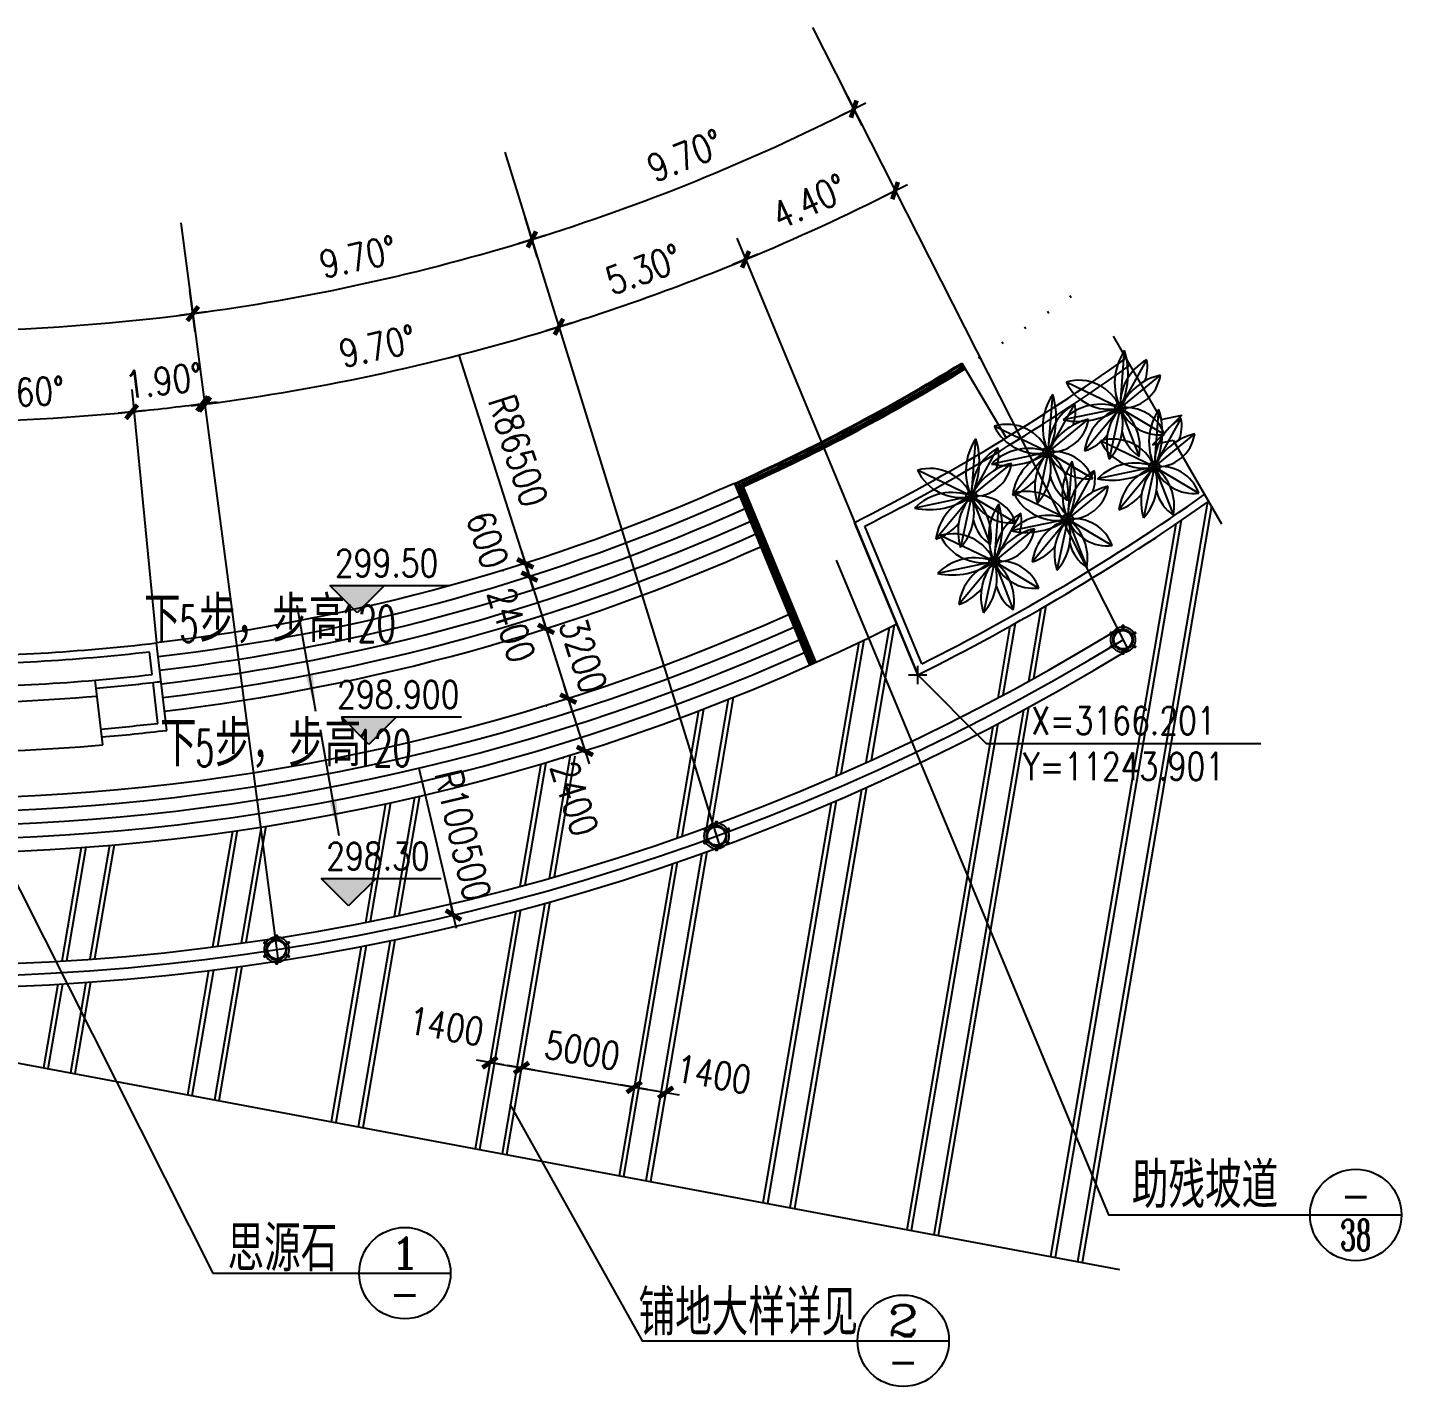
# Model space of a CAD drawing. Extents: x 0 to 11014425, y 0 to 2581013.
# Drawn here: x 10962941 to 10977962, y 2566155 to 2581013 of the extents above; entities that cross this region are included whole.
import ezdxf
from ezdxf.enums import TextEntityAlignment as Align

# ---------------------------------------------------------------- set-up
doc = ezdxf.new("R2010")
doc.units = 0
doc.header["$LTSCALE"] = 4000
doc.header["$MEASUREMENT"] = 0
doc.header["$PDMODE"] = 34
for name, pattern in [('ACAD_ISO04W100', [30.5, 24, -3, 0.5, -3]), ('CONTINOUS', [0]), ('DASH', [0.35, 0.25, -0.1])]:
    doc.linetypes.add(name, pattern=pattern)
doc.layers.get('0').update_dxf_attribs({"color": 253, "linetype": 'DASH'})
doc.layers.get('DEFPOINTS').update_dxf_attribs({"linetype": 'CONTINUOUS'})
for name, color, linetype in [('DOTE', 1, 'CONTINUOUS'), ('OTHER', 7, 'CONTINUOUS'), ('PUB_DIM', 3, 'CONTINUOUS'), ('PUB_TEXT', 7, 'CONTINUOUS'), ('T1', 4, 'CONTINUOUS'), ('T10', 31, 'CONTINUOUS'), ('T14', 222, 'CONTINUOUS'), ('T2', 2, 'CONTINUOUS'), ('T5', 13, 'CONTINUOUS'), ('T7', 202, 'CONTINUOUS'), ('T8', 241, 'CONTINUOUS'), ('TREE1', 62, 'CONTINUOUS')]:
    doc.layers.add(name, color=color, linetype=linetype)
doc.styles.add('_DIMFONT', font='TXT.shx')
doc.styles.add('_HZTXT', font='txt.shx', dxfattribs={"width": 0.8, "bigfont": 'HZTXT.shx'})
doc.styles.add('_ROMANS', font='ROMANS.shx', dxfattribs={"width": 0.6})
doc.styles.add('COMP', font='COMPLEX', dxfattribs={"bigfont": 'hztxt'})
doc.styles.add('DIM_FONT', font='SIMPLEX.shx', dxfattribs={"width": 0.8})
doc.styles.add('FS64F', font='romant.shx', dxfattribs={"width": 0.95, "height": 8, "bigfont": 'hztxt.shx'})
doc.dimstyles.new('DIMN400', dxfattribs={"dimscale": 4, "dimtxt": 300, "dimasz": 1, "dimexe": 250, "dimexo": 300, "dimgap": 150, "dimtad": 1, "dimdec": 0, "dimzin": 0, "dimtxsty": 'DIM_FONT', "dimblk": '_DIMX', "dimcen": 0.09, "dimclrt": 7, "dimazin": 3, "dimtfac": 1, "dimtdec": 0, "dimtix": 1, "dimtmove": 0, "dimatfit": 3, "dimtolj": 1, "dimtzin": 0})
doc.dimstyles.new('NORMAL', dxfattribs={"dimscale": 4, "dimtxt": 300, "dimasz": 1, "dimexe": 250, "dimexo": 300, "dimgap": 150, "dimtad": 1, "dimzin": 0, "dimtxsty": 'DIM_FONT', "dimblk": '_DIMX', "dimcen": 0.09, "dimclrt": 7, "dimazin": 3, "dimtfac": 1, "dimtix": 1, "dimtmove": 0, "dimatfit": 3, "dimtolj": 1, "dimtzin": 0})

# ---------------------------------------------------------------- blocks, each defined once
blk = doc.blocks.new('_INDEX')
blk.add_line((-0.5, 0), (0.5, 0))
blk.add_circle((0, 0), 0.5)
at = {"style": 'COMP'}
for tag, width, p, p2 in [('1', 2.333333, (-0.17, 0.05), (0.17, 0.05)), ('-', 1.166667, (-0.17, -0.39), (0.17, -0.39))]:
    blk.add_attdef(tag, text='', height=0.34, dxfattribs=dict(at, width=width)).set_placement(p, p2, align=Align.FIT)
blk = doc.blocks.new('A$C693C567F')
at = {"layer": 'T14', "linetype": 'CONTINOUS'}
blk.add_arc((8849, 21476), 21625, 245.8458, 263.2722, dxfattribs=at)
blk = doc.blocks.new('A$C57001C30')
at = {"layer": 'PUB_TEXT', "linetype": 'CONTINOUS'}
for s, height, style, width, p in [('步，步高', 500, '_HZTXT', 0.8, (562, 71)), ('下', 500, '_HZTXT', 0.8, (-38, 71)), ('5', 400, '_ROMANS', 0.6, (348, 71)), ('120', 400, '_ROMANS', 0.6, (2094, 71))]:
    blk.add_text(s, height=height, dxfattribs=dict(at, style=style, width=width)).set_placement(p)
blk = doc.blocks.new('_DIMZB1')
blk.add_line((0, 0), (3000, 0))
at = {"style": '_DIMFONT', "width": 0.8}
for tag, p in [('X=', (1500, 250)), ('Y=', (1500, -250))]:
    blk.add_attdef(tag, text='', height=300, dxfattribs=at).set_placement(p, align=Align.MIDDLE)
blk = doc.blocks.new('A$C1D3E6AB5')
at = {"layer": 'TREE1'}
for q in [(2680, 4749), (3647, 4350), (4243, 3672), (123, 3371), (0, 1716), (930, 359), (2010, 0), (3312, 120), (4429, 1078)]:
    blk.add_line((2488, 2233), q, dxfattribs=at)
blk.add_circle((2488, 2233), 229, dxfattribs=at)
for centre, radius, start, end in [((4788, 3323), 2545, 145.9208, 205.35858), ((4785, 2351), 2300, 119.63846, 182.94231), ((-616, 3735), 3449, 334.17798, 17.1014), ((1927, 4023), 1751, 339.69544, 10.75618), ((2580, 3911), 1681, 266.8746, 351.80877), ((4793, 1211), 2521, 102.59739, 156.08597), ((671, 1484), 1965, 22.4095, 106.19974), ((2017, 4282), 2102, 205.66716, 282.94208), ((1633, 101), 2297, 68.15301, 135.32679), ((639, 4884), 3232, 258.59193, 304.88787), ((3196, 61), 2285, 108.04357, 172.49878), ((4179, 703), 2280, 137.86749, 197.96585), ((329, 1528), 2271, 317.73043, 18.10292), ((2754, 472), 1781, 19.88232, 98.58517), ((1220, 521), 2131, 349.14745, 53.47939), ((4217, 2929), 1864, 201.93247, 276.53502), ((244, 2420), 2172, 288.41292, 320.64441), ((4312, 1606), 1791, 193.8105, 236.05788)]:
    blk.add_arc(centre, radius, start, end, dxfattribs=at)
blk = doc.blocks.new('_DIMX')
blk.add_line((-150, 0), (150, 0))
at = {"const_width": 50}
blk.add_lwpolyline([(-70, -70), (70, 70)], dxfattribs=at)
blk = doc.blocks.new('*D392')
at = {"color": 0, "linetype": 'BYBLOCK'}
blk.add_arc((10828877, 2689707), 93771, 292.50244, 296.89756, dxfattribs=at)
at = {"layer": 'DEFPOINTS', "color": 0, "linetype": 'BYBLOCK'}
for p in [(10870397, 2607865), (10863996, 2604921), (10866967, 2604020), (10881493, 2585994), (10872288, 2584904)]:
    blk.add_point(p, dxfattribs=at)
at = {"color": 0, "linetype": 'BYBLOCK', "xscale": 4, "yscale": 4, "zscale": 4}
for p, rotation in [((10871302, 2606081), 26.89877796920869), ((10864762, 2603073), 202.5012220308257)]:
    blk.add_blockref('_DIMX', p, dxfattribs=dict(at, rotation=rotation))
at = {"color": 7, "linetype": 'BYBLOCK', "insert": (10867559, 2605605), "char_height": 1200, "attachment_point": 5, "rotation": 24.7, "style": 'DIM_FONT'}
blk.add_mtext('\\A1;4.40°', dxfattribs=at)
blk = doc.blocks.new('*D398')
at = {"color": 0, "linetype": 'BYBLOCK'}
for p, q in [((10817055, 2599910), (10817290, 2601695)), ((10840699, 2599910), (10840464, 2601695))]:
    blk.add_line(p, q, dxfattribs=at)
blk.add_arc((10828877, 2689707), 89771, 262.50255, 277.49745, dxfattribs=at)
at = {"layer": 'DEFPOINTS', "color": 0, "linetype": 'BYBLOCK'}
for p in [(10824961, 2600021), (10816898, 2598720), (10840855, 2598720), (10813432, 2572394), (10844321, 2572394)]:
    blk.add_point(p, dxfattribs=at)
at = {"color": 0, "linetype": 'BYBLOCK', "xscale": 4, "yscale": 4, "zscale": 4}
for p, rotation in [((10817159, 2600703), 172.5012764815708), ((10840594, 2600703), 7.498723518420577)]:
    blk.add_blockref('_DIMX', p, dxfattribs=dict(at, rotation=rotation))
at = {"color": 7, "linetype": 'BYBLOCK', "insert": (10828877, 2601135), "char_height": 1200, "attachment_point": 5, "style": 'DIM_FONT'}
blk.add_mtext('\\A1;15.00°', dxfattribs=at)
blk = doc.blocks.new('*D400')
at = {"color": 0, "linetype": 'BYBLOCK'}
for p, q in [((10850471, 2580823), (10851989, 2574400)), ((10851990, 2574396), (10851991, 2574392))]:
    blk.add_line(p, q, dxfattribs=at)
at = {"layer": 'DEFPOINTS', "color": 0, "linetype": 'BYBLOCK'}
for p in [(10850471, 2580823), (10851989, 2574400)]:
    blk.add_point(p, dxfattribs=at)
at = {"color": 0, "linetype": 'BYBLOCK', "xscale": 4, "yscale": 4, "zscale": 4, "rotation": 103.2955600996296}
blk.add_blockref('_DIMX', (10851989, 2574400), dxfattribs=at)
at = {"color": 7, "linetype": 'BYBLOCK', "insert": (10852398, 2577888), "char_height": 1200, "attachment_point": 5, "rotation": 283.29556, "style": 'DIM_FONT'}
blk.add_mtext('\\A1;R100500', dxfattribs=at)
blk = doc.blocks.new('*D402')
at = {"color": 0, "linetype": 'BYBLOCK'}
blk.add_line((10852227, 2598889), (10855125, 2589789), dxfattribs=at)
at = {"layer": 'DEFPOINTS', "color": 0, "linetype": 'BYBLOCK'}
for p in [(10852227, 2598889), (10855126, 2589786)]:
    blk.add_point(p, dxfattribs=at)
at = {"color": 0, "linetype": 'BYBLOCK', "xscale": 4, "yscale": 4, "zscale": 4, "rotation": 287.6655654578676}
blk.add_blockref('_DIMX', (10855126, 2589786), dxfattribs=at)
at = {"color": 7, "linetype": 'BYBLOCK', "insert": (10854819, 2594703), "char_height": 1200, "attachment_point": 5, "rotation": 287.66557, "style": 'DIM_FONT'}
blk.add_mtext('\\A1;R86500', dxfattribs=at)
blk = doc.blocks.new('*D407')
at = {"color": 0, "linetype": 'BYBLOCK'}
blk.add_line((10852227, 2598889), (10855125, 2589789), dxfattribs=at)
at = {"layer": 'DEFPOINTS', "color": 0, "linetype": 'BYBLOCK'}
for p in [(10852227, 2598889), (10855126, 2589786)]:
    blk.add_point(p, dxfattribs=at)
at = {"color": 0, "linetype": 'BYBLOCK', "xscale": 4, "yscale": 4, "zscale": 4, "rotation": 287.6655654578676}
blk.add_blockref('_DIMX', (10855126, 2589786), dxfattribs=at)
at = {"color": 7, "linetype": 'BYBLOCK', "insert": (10854819, 2594703), "char_height": 1200, "attachment_point": 5, "rotation": 287.66557, "style": 'DIM_FONT'}
blk.add_mtext('\\A1;R86500', dxfattribs=at)
blk = doc.blocks.new('*D408')
at = {"color": 0, "linetype": 'BYBLOCK'}
for p, q in [((10855129, 2589778), (10855127, 2589782)), ((10855130, 2589774), (10855312, 2589202)), ((10855130, 2589774), (10855312, 2589202)), ((10854153, 2589464), (10854177, 2589471)), ((10854335, 2588892), (10854359, 2588899)), ((10855313, 2589199), (10855314, 2589195))]:
    blk.add_line(p, q, dxfattribs=at)
at = {"layer": 'DEFPOINTS', "color": 0, "linetype": 'BYBLOCK'}
for p in [(10855297, 2589827), (10855312, 2589202), (10855479, 2589255)]:
    blk.add_point(p, dxfattribs=at)
at = {"color": 0, "linetype": 'BYBLOCK', "xscale": 4, "yscale": 4, "zscale": 4}
for p, rotation in [((10855130, 2589774), 287.6377909272952), ((10855312, 2589202), 107.6377909272951)]:
    blk.add_blockref('_DIMX', p, dxfattribs=dict(at, rotation=rotation))
at = {"color": 7, "linetype": 'BYBLOCK', "insert": (10853482, 2590807), "char_height": 1200, "attachment_point": 5, "rotation": 287.63779, "style": 'DIM_FONT'}
blk.add_mtext('\\A1;600', dxfattribs=at)
blk = doc.blocks.new('*D409')
at = {"color": 0, "linetype": 'BYBLOCK'}
for p, q in [((10854335, 2588892), (10854359, 2588899)), ((10855313, 2589198), (10856038, 2586919)), ((10855062, 2586605), (10855086, 2586612))]:
    blk.add_line(p, q, dxfattribs=at)
at = {"layer": 'DEFPOINTS', "color": 0, "linetype": 'BYBLOCK'}
for p in [(10855479, 2589255), (10856039, 2586915), (10856206, 2586968)]:
    blk.add_point(p, dxfattribs=at)
at = {"color": 0, "linetype": 'BYBLOCK', "xscale": 4, "yscale": 4, "zscale": 4}
for p, rotation in [((10855312, 2589202), 107.6422809375094), ((10856039, 2586915), 287.6422809375094)]:
    blk.add_blockref('_DIMX', p, dxfattribs=dict(at, rotation=rotation))
at = {"color": 7, "linetype": 'BYBLOCK', "insert": (10854530, 2587088), "char_height": 1200, "attachment_point": 5, "rotation": 287.64228, "style": 'DIM_FONT'}
blk.add_mtext('\\A1;2400', dxfattribs=at)
blk = doc.blocks.new('*D410')
at = {"color": 0, "linetype": 'BYBLOCK'}
for p, q in [((10855062, 2586605), (10855086, 2586612)), ((10856038, 2586919), (10856037, 2586923)), ((10856039, 2586915), (10857009, 2583866)), ((10856032, 2583555), (10856056, 2583563)), ((10857010, 2583862), (10857011, 2583858))]:
    blk.add_line(p, q, dxfattribs=at)
at = {"layer": 'DEFPOINTS', "color": 0, "linetype": 'BYBLOCK'}
for p in [(10856206, 2586968), (10857009, 2583866), (10857176, 2583919)]:
    blk.add_point(p, dxfattribs=at)
at = {"color": 0, "linetype": 'BYBLOCK', "xscale": 4, "yscale": 4, "zscale": 4}
for p, rotation in [((10856039, 2586915), 287.642280937426), ((10857009, 2583866), 107.642280937426)]:
    blk.add_blockref('_DIMX', p, dxfattribs=dict(at, rotation=rotation))
at = {"color": 7, "linetype": 'BYBLOCK', "insert": (10857668, 2585754), "char_height": 1200, "attachment_point": 5, "rotation": 287.64228, "style": 'DIM_FONT'}
blk.add_mtext('\\A1;3200', dxfattribs=at)
blk = doc.blocks.new('*D411')
at = {"color": 0, "linetype": 'BYBLOCK'}
for p, q in [((10856032, 2583555), (10856056, 2583563)), ((10857010, 2583862), (10857735, 2581582)), ((10856760, 2581268), (10856783, 2581275))]:
    blk.add_line(p, q, dxfattribs=at)
at = {"layer": 'DEFPOINTS', "color": 0, "linetype": 'BYBLOCK'}
for p in [(10857176, 2583919), (10857736, 2581579), (10857903, 2581632)]:
    blk.add_point(p, dxfattribs=at)
at = {"color": 0, "linetype": 'BYBLOCK', "xscale": 4, "yscale": 4, "zscale": 4}
for p, rotation in [((10857009, 2583866), 107.6422809374179), ((10857736, 2581579), 287.6422809374179)]:
    blk.add_blockref('_DIMX', p, dxfattribs=dict(at, rotation=rotation))
at = {"color": 7, "linetype": 'BYBLOCK', "insert": (10857286, 2579498), "char_height": 1200, "attachment_point": 5, "rotation": 287.64228, "style": 'DIM_FONT'}
blk.add_mtext('\\A1;2400', dxfattribs=at)
blk = doc.blocks.new('_ARROW')
blk.add_solid([(0, 0), (-1, 0.1), (-1, -0.1)])
blk = doc.blocks.new('A$C5CFA0EF0')
at = {"color": 3}
for p, q in [((189, 831), (207, 821)), ((199, 849), (217, 839)), ((548, 1050), (548, 1030)), ((568, 1050), (568, 1030)), ((917, 849), (899, 839)), ((927, 831), (909, 821)), ((189, 429), (207, 439)), ((199, 411), (217, 421)), ((548, 210), (548, 230)), ((568, 210), (568, 230)), ((917, 411), (899, 421)), ((927, 429), (909, 439))]:
    blk.add_line(p, q, dxfattribs=at)
at = {"color": 4}
for points in [[(583, 1050), (533, 1050), (533, 1260), (583, 1260)], [(207, 862), (182, 818), (0, 923), (25, 967)], [(934, 818), (909, 862), (1091, 967), (1116, 923)], [(182, 442), (207, 398), (25, 293), (0, 337)], [(533, 210), (583, 210), (583, 0), (533, 0)], [(909, 398), (934, 442), (1116, 337), (1091, 293)]]:
    blk.add_lwpolyline(points, close=True, dxfattribs=at)
for start, end in [(152.60525, 207.39475), (92.60525, 147.39475), (32.60525, 87.39475), (332.60525, 27.39475), (212.60525, 267.39475), (272.60525, 327.39475)]:
    blk.add_arc((558, 630), 550, start, end, dxfattribs=at)
at = {"color": 3}
for radius, start, end in [(450, 153.18474, 206.81526), (430, 153.33303, 206.66697), (450, 93.18474, 146.81526), (430, 93.33303, 146.66697), (450, 33.18474, 86.81526), (430, 33.33303, 86.66697), (430, 333.33303, 26.66697), (450, 333.18474, 26.81526), (450, 213.18474, 266.81526), (430, 213.33303, 266.66697), (430, 273.33303, 326.66697), (450, 273.18474, 326.81526)]:
    blk.add_arc((558, 630), radius, start, end, dxfattribs=at)
at = {"layer": 'PUB_DIM', "color": 255}
blk.add_circle((558, 630), 400, dxfattribs=at)
blk = doc.blocks.new('*D415')
at = {"color": 0, "linetype": 'BYBLOCK'}
blk.add_arc((10828877, 2689707), 93771, 277.50244, 287.19457, dxfattribs=at)
at = {"layer": 'DEFPOINTS', "color": 0, "linetype": 'BYBLOCK'}
for p in [(10856010, 2602038), (10840855, 2598720), (10846339, 2597575), (10863642, 2577378), (10844321, 2572394)]:
    blk.add_point(p, dxfattribs=at)
at = {"color": 0, "linetype": 'BYBLOCK', "xscale": 4, "yscale": 4, "zscale": 4}
for p, rotation in [((10856601, 2600127), 17.19579324674047), ((10841117, 2596737), 187.5012220308014)]:
    blk.add_blockref('_DIMX', p, dxfattribs=dict(at, rotation=rotation))
at = {"color": 7, "linetype": 'BYBLOCK', "insert": (10848674, 2599277), "char_height": 1200, "attachment_point": 5, "rotation": 12.34851, "style": 'DIM_FONT'}
blk.add_mtext('\\A1;9.70°', dxfattribs=at)
blk = doc.blocks.new('*D416')
at = {"color": 0, "linetype": 'BYBLOCK'}
blk.add_arc((10828877, 2689707), 93771, 287.19946, 292.49756, dxfattribs=at)
at = {"layer": 'DEFPOINTS', "color": 0, "linetype": 'BYBLOCK'}
for p in [(10863996, 2604921), (10856010, 2602038), (10859351, 2601025), (10872288, 2584904), (10863642, 2577378)]:
    blk.add_point(p, dxfattribs=at)
at = {"color": 0, "linetype": 'BYBLOCK', "xscale": 4, "yscale": 4, "zscale": 4}
for p, rotation in [((10864762, 2603073), 22.49877796920624), ((10856601, 2600127), 197.1982373083438)]:
    blk.add_blockref('_DIMX', p, dxfattribs=dict(at, rotation=rotation))
at = {"color": 7, "linetype": 'BYBLOCK', "insert": (10860308, 2602634), "char_height": 1200, "attachment_point": 5, "rotation": 19.84851, "style": 'DIM_FONT'}
blk.add_mtext('\\A1;5.30°', dxfattribs=at)
blk = doc.blocks.new('*D417')
at = {"color": 0, "linetype": 'BYBLOCK'}
blk.add_arc((10828877, 2689707), 93771, 292.50244, 296.89756, dxfattribs=at)
at = {"layer": 'DEFPOINTS', "color": 0, "linetype": 'BYBLOCK'}
for p in [(10870397, 2607865), (10863996, 2604921), (10866967, 2604020), (10881493, 2585994), (10872288, 2584904)]:
    blk.add_point(p, dxfattribs=at)
at = {"color": 0, "linetype": 'BYBLOCK', "xscale": 4, "yscale": 4, "zscale": 4}
for p, rotation in [((10871302, 2606081), 26.8987779691915), ((10864762, 2603073), 202.5012220308023)]:
    blk.add_blockref('_DIMX', p, dxfattribs=dict(at, rotation=rotation))
at = {"color": 7, "linetype": 'BYBLOCK', "insert": (10867559, 2605605), "char_height": 1200, "attachment_point": 5, "rotation": 24.7, "style": 'DIM_FONT'}
blk.add_mtext('\\A1;4.40°', dxfattribs=at)
blk = doc.blocks.new('*D418')
at = {"color": 0, "linetype": 'BYBLOCK'}
blk.add_arc((10828773, 2689735), 93773, 275.59957, 277.49756, dxfattribs=at)
at = {"layer": 'DEFPOINTS', "color": 0, "linetype": 'BYBLOCK'}
for p in [(10839968, 2604698), (10837821, 2597406), (10838951, 2596516), (10839004, 2585336), (10844217, 2572423)]:
    blk.add_point(p, dxfattribs=at)
at = {"color": 0, "linetype": 'BYBLOCK', "xscale": 4, "yscale": 4, "zscale": 4}
for p, rotation in [((10837919, 2596409), 185.5983450965965), ((10841013, 2596764), 7.498777994377921)]:
    blk.add_blockref('_DIMX', p, dxfattribs=dict(at, rotation=rotation))
at = {"color": 7, "linetype": 'BYBLOCK', "insert": (10839330, 2597766), "char_height": 1200, "attachment_point": 5, "rotation": 6.54856, "style": 'DIM_FONT'}
blk.add_mtext('\\A1;1.90°', dxfattribs=at)
blk = doc.blocks.new('*D419')
at = {"color": 0, "linetype": 'BYBLOCK'}
blk.add_arc((10828773, 2689735), 93775, 270.00244, 275.59468, dxfattribs=at)
at = {"layer": 'DEFPOINTS', "color": 0, "linetype": 'BYBLOCK'}
for p in [(10828773, 2606197), (10837821, 2597406), (10831826, 2596010), (10839004, 2585336), (10828773, 2579535)]:
    blk.add_point(p, dxfattribs=at)
at = {"color": 0, "linetype": 'BYBLOCK', "xscale": 4, "yscale": 4, "zscale": 4}
for p, rotation in [((10837919, 2596407), 5.595901110543346), ((10828773, 2595960), 180.0012219804437)]:
    blk.add_blockref('_DIMX', p, dxfattribs=dict(at, rotation=rotation))
at = {"color": 7, "linetype": 'BYBLOCK', "insert": (10833293, 2597271), "char_height": 1200, "attachment_point": 5, "rotation": 2.79856, "style": 'DIM_FONT'}
blk.add_mtext('\\A1;5.60°', dxfattribs=at)
blk = doc.blocks.new('*D420')
at = {"color": 0, "linetype": 'BYBLOCK'}
for p, q in [((10869855, 2608935), (10869040, 2610540)), ((10855655, 2603184), (10855123, 2604904))]:
    blk.add_line(p, q, dxfattribs=at)
blk.add_arc((10828877, 2689707), 89771, 287.19957, 296.89745, dxfattribs=at)
at = {"layer": 'DEFPOINTS', "color": 0, "linetype": 'BYBLOCK'}
for p in [(10870397, 2607865), (10860215, 2605583), (10856010, 2602038), (10881493, 2585994), (10863642, 2577378)]:
    blk.add_point(p, dxfattribs=at)
at = {"color": 0, "linetype": 'BYBLOCK', "xscale": 4, "yscale": 4, "zscale": 4}
for p, rotation in [((10869493, 2609649), 26.89872351840858), ((10855419, 2603948), 197.1982917591209)]:
    blk.add_blockref('_DIMX', p, dxfattribs=dict(at, rotation=rotation))
at = {"color": 7, "linetype": 'BYBLOCK', "insert": (10862126, 2607613), "char_height": 1200, "attachment_point": 5, "rotation": 22.04851, "style": 'DIM_FONT'}
blk.add_mtext('\\A1;9.70°', dxfattribs=at)
blk = doc.blocks.new('*D421')
at = {"color": 0, "linetype": 'BYBLOCK'}
for p, q in [((10855655, 2603184), (10855123, 2604904)), ((10840699, 2599910), (10840464, 2601695))]:
    blk.add_line(p, q, dxfattribs=at)
blk.add_arc((10828877, 2689707), 89771, 277.50255, 287.19446, dxfattribs=at)
at = {"layer": 'DEFPOINTS', "color": 0, "linetype": 'BYBLOCK'}
for p in [(10845594, 2601505), (10856010, 2602038), (10840855, 2598720), (10863642, 2577378), (10844321, 2572394)]:
    blk.add_point(p, dxfattribs=at)
at = {"color": 0, "linetype": 'BYBLOCK', "xscale": 4, "yscale": 4, "zscale": 4}
for p, rotation in [((10855419, 2603948), 17.19573879596035), ((10840594, 2600703), 187.501276481583)]:
    blk.add_blockref('_DIMX', p, dxfattribs=dict(at, rotation=rotation))
at = {"color": 7, "linetype": 'BYBLOCK', "insert": (10847819, 2603184), "char_height": 1200, "attachment_point": 5, "rotation": 12.34851, "style": 'DIM_FONT'}
blk.add_mtext('\\A1;9.70°', dxfattribs=at)
blk = doc.blocks.new('*D422')
at = {"color": 0, "linetype": 'BYBLOCK'}
for p, q in [((10853591, 2568004), (10853413, 2566968)), ((10853586, 2567953), (10854958, 2567718)), ((10854971, 2567768), (10854793, 2566732))]:
    blk.add_line(p, q, dxfattribs=at)
at = {"layer": 'DEFPOINTS', "color": 0, "linetype": 'BYBLOCK'}
for p in [(10853793, 2569187), (10855173, 2568951), (10854962, 2567717)]:
    blk.add_point(p, dxfattribs=at)
at = {"color": 0, "linetype": 'BYBLOCK', "xscale": 4, "yscale": 4, "zscale": 4}
for p, rotation in [((10853582, 2567953), 170.2956736715373), ((10854962, 2567717), 350.2956736715373)]:
    blk.add_blockref('_DIMX', p, dxfattribs=dict(at, rotation=rotation))
at = {"color": 7, "linetype": 'BYBLOCK', "insert": (10851675, 2569542), "char_height": 1200, "attachment_point": 5, "rotation": 350.29567, "style": 'DIM_FONT'}
blk.add_mtext('\\A1;1400', dxfattribs=at)
blk = doc.blocks.new('*D423')
at = {"color": 0, "linetype": 'BYBLOCK'}
for p, q in [((10854971, 2567768), (10854793, 2566732)), ((10854966, 2567717), (10859887, 2566875)), ((10859899, 2566925), (10859722, 2565889))]:
    blk.add_line(p, q, dxfattribs=at)
at = {"layer": 'DEFPOINTS', "color": 0, "linetype": 'BYBLOCK'}
for p in [(10855173, 2568951), (10860101, 2568108), (10859890, 2566875)]:
    blk.add_point(p, dxfattribs=at)
at = {"color": 0, "linetype": 'BYBLOCK', "xscale": 4, "yscale": 4, "zscale": 4}
for p, rotation in [((10854962, 2567717), 170.2956736715118), ((10859890, 2566875), 350.2956736715118)]:
    blk.add_blockref('_DIMX', p, dxfattribs=dict(at, rotation=rotation))
at = {"color": 7, "linetype": 'BYBLOCK', "insert": (10857628, 2568479), "char_height": 1200, "attachment_point": 5, "rotation": 350.29567, "style": 'DIM_FONT'}
blk.add_mtext('\\A1;5000', dxfattribs=at)
blk = doc.blocks.new('*D424')
at = {"color": 0, "linetype": 'BYBLOCK'}
for p, q in [((10859899, 2566925), (10859722, 2565889)), ((10859894, 2566874), (10861266, 2566639)), ((10861279, 2566689), (10861102, 2565653))]:
    blk.add_line(p, q, dxfattribs=at)
at = {"layer": 'DEFPOINTS', "color": 0, "linetype": 'BYBLOCK'}
for p in [(10860101, 2568108), (10861481, 2567872), (10861270, 2566639)]:
    blk.add_point(p, dxfattribs=at)
at = {"color": 0, "linetype": 'BYBLOCK', "xscale": 4, "yscale": 4, "zscale": 4}
for p, rotation in [((10859890, 2566875), 170.2956736715186), ((10861270, 2566639), 350.2956736715186)]:
    blk.add_blockref('_DIMX', p, dxfattribs=dict(at, rotation=rotation))
at = {"color": 7, "linetype": 'BYBLOCK', "insert": (10863366, 2567441), "char_height": 1200, "attachment_point": 5, "rotation": 350.29567, "style": 'DIM_FONT'}
blk.add_mtext('\\A1;1400', dxfattribs=at)
blk = doc.blocks.new('A$C095567FA')
at = {"layer": 'PUB_DIM', "linetype": 'CONTINOUS'}
for points in [[(77732.09, 33831.964), (78932.09, 35031.964), (77732.09, 35031.964), (76532.09, 35031.964)], [(78243.496, 29282.98), (77043.496, 29282.98), (78243.496, 28082.98), (79443.496, 29282.98)], [(77353.784, 22216.376), (76153.784, 22216.376), (77353.784, 21016.376), (78553.784, 22216.376)]]:
    blk.add_hatch(color=256, dxfattribs=at).paths.add_polyline_path(points)
at = {"layer": 'DOTE', "color": 1, "linetype": 'ACAD_ISO04W100', "ltscale": 3}
for p, q in [((97633.427, 59432.55), (111443.645, 32211.123)), ((84186.491, 53986.388), (93592.449, 23595.044)), ((70022.877, 50885.657), (74271.901, 18611.117)), ((94329.545, 50213.675), (102238.16, 31120.589)), ((67875.729, 43594.178), (68961.106, 32518.925))]:
    blk.add_line(p, q, dxfattribs=at)
at = {"layer": 'OTHER', "linetype": 'CONTINOUS'}
for p, q in [((110782.716, 45934.145), (112890.594, 42283.194)), ((113792.697, 42480.707), (112508.492, 41185.014)), ((112890.594, 42283.194), (113792.697, 42480.707)), ((112508.492, 41185.014), (113410.594, 41382.527)), ((113410.594, 41382.527), (115518.472, 37731.575)), ((62067.059, 14298.697), (111060.305, 5116.187))]:
    blk.add_line(p, q, dxfattribs=at)
at = {"layer": 'PUB_DIM', "linetype": 'CONTINOUS'}
for p, q in [((77732.09, 33831.964), (76532.09, 35031.964)), ((76532.09, 35031.964), (78932.09, 35031.964)), ((78932.09, 35031.964), (77732.09, 33831.964)), ((77732.09, 35031.964), (81778.211, 35031.964)), ((102238.16, 30720.589), (102238.16, 31520.589)), ((101838.16, 31120.589), (102638.16, 31120.589)), ((102238.16, 31120.589), (105238.16, 28120.589)), ((58912.795, 29785.671), (71419.282, 4957.646)), ((78243.496, 28082.98), (77043.496, 29282.98)), ((77043.496, 29282.98), (79443.496, 29282.98)), ((79443.496, 29282.98), (78243.496, 28082.98)), ((78243.496, 29282.98), (82289.617, 29282.98)), ((77353.784, 21016.376), (76153.784, 22216.376)), ((76153.784, 22216.376), (78553.784, 22216.376)), ((78553.784, 22216.376), (77353.784, 21016.376)), ((77353.784, 22216.376), (81399.905, 22216.376)), ((71419.282, 4957.646), (77814.277, 4957.646))]:
    blk.add_line(p, q, dxfattribs=at)
at = {"layer": 'PUB_DIM', "linetype": 'CONTINOUS', "flags": 128}
for points in [[(98672.897, 36144.463), (110576.907, 7502.737), (119394.66, 7502.737)], [(75921.696, 29512.436), (75100.562, 34148.093)], [(76940.517, 24081.734), (76119.383, 28717.391)], [(84403.902, 12346.223), (90192.192, 2000.001), (99605.556, 2000.001)]]:
    blk.add_lwpolyline(points, dxfattribs=at)
at = {"layer": 'T1', "linetype": 'CONTINOUS'}
for p, q in [((94222.674, 39496.556), (97514.999, 31548.179)), ((94481.725, 39393.777), (97697.684, 31629.764)), ((102238.16, 31120.589), (99475.795, 37789.529)), ((102417.763, 31601.584), (99923.277, 37623.805))]:
    blk.add_line(p, q, dxfattribs=at)
at = {"layer": 'T1'}
for p, q in [((69401.107, 28694.137), (68961.105, 32518.926)), ((68767.719, 31137.471), (68653.433, 32130.919)), ((66605.559, 28057.413), (66279.706, 30889.942)), ((69013.433, 29001.556), (68807.719, 30789.764))]:
    blk.add_line(p, q, dxfattribs=at)
at = {"layer": 'T1', "linetype": 'CONTINOUS'}
for radius, start, end in [(86500, 294.15416358, 301.6109262), (86700, 294.28257625, 301.60900971), (90300, 296.75315799, 305.56064179), (90650, 296.95856425, 305.53910486), (97500, 296.43856311, 305.14885617), (97150, 296.65971161, 305.14885617), (97150, 305.14885617, 305.1674562)]:
    blk.add_arc((58827.461, 118423.287), radius, start, end, dxfattribs=at)
at = {"layer": 'T1'}
for radius, start, end in [(97500, 296.43856311, 305.14885617), (86500, 270, 276.72776225), (86850, 270, 276.49619736), (87850, 270, 276.49695126), (88200, 274.87293625, 276.49695126), (88550, 270, 274.87961601), (90000, 274.90673559, 276.49851542), (90350, 274.91315122, 276.72071699), (90700, 270, 274.91951732)]:
    blk.add_arc((58827.461, 118423.287), radius, start, end, dxfattribs=at)
at = {"layer": 'T1', "color": 3}
blk.add_arc((58827.461, 118423.287), 88200, 276.49695126, 276.72522153, dxfattribs=at)
at = {"layer": 'T10', "linetype": 'CONTINOUS'}
for radius, start, end in [(100000, 239.00912756, 301.44120803), (101000, 239.00700498, 301.39615259)]:
    blk.add_arc((58827.461, 118423.287), radius, start, end, dxfattribs=at)
at = {"layer": 'T2'}
blk.add_line((104166.291, 44757.552), (106111.12, 41492.503), dxfattribs=at)
for radius, start, end in [(87100, 276.72662332, 294.14276552), (87700, 276.72549997, 294.14276552), (88300, 276.72439189, 294.14276552), (88900, 276.72329877, 294.14276552), (89500, 276.7222203, 294.14276552), (92700, 245.95649861, 294.04350139), (95100, 243.4361963, 296.5638037), (93300, 245.96642704, 294.03357296), (93900, 245.97622855, 294.02377145), (94500, 245.98108246, 294.01409445)]:
    blk.add_arc((58827.461, 118423.287), radius, start, end, dxfattribs=at)
at = {"layer": 'T5'}
for p, q in [((114911.098, 38668.189), (109231.943, 5458.866)), ((115082.859, 38486.081), (109428.545, 5422.018)), ((113760.292, 37871.229), (108248.933, 5643.106)), ((113530.694, 37715.132), (108052.331, 5679.954)), ((107621.835, 34011.446), (107078.503, 30834.264)), ((107847.073, 34142.046), (107302.58, 30958.078)), ((100986.536, 33178.801), (99978.231, 27282.659)), ((101208.252, 33288.814), (100198.172, 27382.284)), ((106273.569, 33246.314), (105736.973, 30108.522)), ((106497.909, 33371.665), (105960.216, 30227.463)), ((99659.022, 32535.025), (98661.055, 26699.328)), ((99879.946, 32640.402), (98880.294, 26794.85)), ((93958.591, 30050.137), (92999.746, 24443.21)), ((94176.352, 30137.015), (93216.154, 24522.181)), ((92654.404, 29542.761), (91703.442, 23981.93)), ((92871.488, 29625.685), (91919.239, 24057.328)), ((106863.628, 29577.766), (102940.679, 6638)), ((107087.272, 29699.048), (103137.281, 6601.152)), ((105524.614, 28866.736), (101761.067, 6859.087)), ((105747.448, 28983.28), (101957.669, 6822.239)), ((85763.905, 27217.816), (84849.07, 21868.247)), ((85977.65, 27281.216), (85061.822, 21925.835)), ((87047.86, 27606.884), (86126.941, 22221.736)), ((87244.998, 27573.171), (86340.239, 22282.521)), ((99775.353, 26096.313), (96649.415, 7817.134)), ((99994.967, 26194.027), (96846.017, 7780.286)), ((78974.116, 25481.788), (78087.205, 20295.502)), ((79184.875, 25527.724), (78297.197, 20336.951)), ((80240.011, 25765.246), (79348.4, 20551.478)), ((80451.308, 25814.329), (79558.891, 20595.848)), ((98460.082, 25524.119), (95469.803, 8038.221)), ((98679.009, 25617.824), (95666.405, 8001.373)), ((72275.506, 24278.93), (71410.041, 19218.052)), ((72483.531, 24308.88), (71617.481, 19244.583)), ((73524.896, 24465.875), (72655.844, 19384.023)), ((73733.418, 24498.73), (72863.75, 19413.275)), ((65661.215, 23569.137), (64811.868, 18602.514)), ((65866.688, 23584.164), (65016.91, 18615.018)), ((66895.22, 23666.117), (66043.217, 18683.963)), ((67101.16, 23683.877), (66248.699, 18699.041)), ((91511.193, 22857.741), (89178.539, 9217.355)), ((91726.75, 22931.734), (89375.141, 9180.507)), ((92806.027, 23310.423), (90358.151, 8996.267)), ((93022.183, 23387.92), (90554.753, 8959.419)), ((85940.322, 21130.468), (84066.887, 10175.401)), ((86153.424, 21190.105), (84263.489, 10138.553)), ((84663.597, 20783.674), (82887.275, 10396.489)), ((84876.161, 20840.168), (83083.877, 10359.641)), ((77907.008, 19241.783), (76596.011, 11575.623)), ((78116.854, 19282.381), (76792.613, 11538.775)), ((79167.312, 19492.552), (77775.623, 11354.535)), ((79377.651, 19536.03), (77972.225, 11317.687)), ((71233.919, 18188.165), (70304.747, 12754.756)), ((71441.248, 18214.044), (70501.349, 12717.908)), ((72479.039, 18350.142), (71484.359, 12533.669)), ((72686.828, 18378.707), (71680.961, 12496.821)), ((64638.823, 17590.614), (64013.483, 13933.89)), ((64843.782, 17602.635), (64210.085, 13897.042)), ((65869.664, 17669.094), (65193.095, 13712.803)), ((66075.058, 17683.661), (65389.697, 13675.955))]:
    blk.add_line(p, q, dxfattribs=at)
at = {"layer": 'T7', "linetype": 'CONTINOUS'}
for p, q in [((108893.637, 47707.419), (108951.42, 47625.803)), ((107909.447, 47020.804), (107966.094, 46938.396)), ((106915.843, 46347.885), (106971.343, 46264.7)), ((105913.014, 45688.792), (105967.357, 45604.847)), ((104901.153, 45043.652), (104954.328, 44958.962)), ((103880.454, 44412.586), (103932.451, 44327.168)), ((102851.113, 43795.718), (102901.923, 43709.588)), ((101813.328, 43193.165), (101862.939, 43106.339)), ((100767.297, 42605.043), (100815.701, 42517.538)), ((98651.302, 41472.539), (98697.264, 41383.727)), ((99713.221, 42031.464), (99760.408, 41943.297)), ((97581.538, 40928.271), (97625.027, 40838.212)), ((96504.545, 40398.975), (96548.029, 40308.924)), ((95420.324, 39884.645), (95462.557, 39794.001)), ((94869.933, 38312.837), (94962.321, 38351.105)), ((95329.153, 37204.182), (95421.541, 37242.45)), ((95788.373, 36095.526), (95880.761, 36133.795)), ((96247.593, 34986.871), (96339.981, 35025.139)), ((96706.814, 33878.215), (96799.202, 33916.484)), ((97166.034, 32769.56), (97258.422, 32807.828)), ((97625.254, 31660.904), (97717.642, 31699.173))]:
    blk.add_line(p, q, dxfattribs=at)
blk.add_arc((58827.461, 118423.287), 100500, 239.09453036, 301.41856788, dxfattribs=at)
at = {"layer": 'T8', "linetype": 'CONTINOUS'}
for p, q in [((103867.641, 44404.787), (103919.639, 44319.369)), ((103893.267, 44420.386), (103945.264, 44334.968)), ((102838.194, 43788.097), (102889.003, 43701.967)), ((102864.033, 43803.34), (102914.842, 43717.209)), ((101800.304, 43185.723), (101849.915, 43098.898)), ((101826.352, 43200.607), (101875.963, 43113.781)), ((100754.171, 42597.782), (100802.575, 42510.278)), ((100780.422, 42612.303), (100828.827, 42524.799)), ((98637.979, 41465.645), (98683.942, 41376.834)), ((98664.623, 41479.434), (98710.585, 41390.622)), ((99699.996, 42024.386), (99747.183, 41936.219)), ((99726.446, 42038.542), (99773.633, 41950.376)), ((97568.03, 40921.748), (97611.609, 40831.503)), ((97594.955, 40934.982), (97638.443, 40844.923)), ((96491.037, 40392.452), (96534.522, 40302.401)), ((96518.052, 40405.497), (96561.537, 40315.447)), ((95406.728, 39878.31), (95448.961, 39787.666)), ((95433.921, 39890.98), (95476.154, 39800.336)), ((94293.929, 39468.252), (97565.254, 31570.576)), ((94410.502, 39422.001), (97647.462, 31607.289)), ((94539.988, 39370.707), (97739.85, 31645.558)), ((94604.716, 39345.098), (97786.044, 31664.692)), ((94864.193, 38326.695), (94956.581, 38364.964)), ((94875.673, 38298.979), (94968.061, 38337.247)), ((95323.413, 37218.04), (95415.801, 37256.308)), ((95334.893, 37190.323), (95427.281, 37228.592)), ((95782.633, 36109.384), (95875.021, 36147.653)), ((95794.114, 36081.668), (95886.502, 36119.936)), ((96241.853, 35000.729), (96334.241, 35038.997)), ((96253.334, 34973.013), (96345.722, 35011.281)), ((96701.073, 33892.074), (96793.461, 33930.342)), ((96712.554, 33864.357), (96804.942, 33902.625)), ((97160.293, 32783.418), (97252.681, 32821.686)), ((97171.774, 32755.702), (97264.162, 32793.97)), ((97619.514, 31674.763), (97711.901, 31713.031)), ((97630.994, 31647.046), (97723.382, 31685.315))]:
    blk.add_line(p, q, dxfattribs=at)
for radius, start, end in [(86555, 294.18953537, 301.61039829), (86645, 294.247321, 301.60953586), (86745, 294.3113887, 301.60857972), (86795, 294.34336803, 301.60810247)]:
    blk.add_arc((58827.461, 118423.287), radius, start, end, dxfattribs=at)
at = {"layer": 'PUB_DIM', "linetype": 'CONTINOUS', "yscale": 4, "zscale": 4}
for name, p, xscale in [('A$C693C567F', (94222.71, 32518.894), -4), ('A$C57001C30', (68565.966, 32273.77), 4), ('A$C57001C30', (69260.46, 26828.107), 4)]:
    blk.add_blockref(name, p, dxfattribs=dict(at, xscale=xscale))
at = {"layer": 'PUB_DIM', "linetype": 'CONTINOUS'}
for p in [(110658.63, 32028.406), (92886.328, 23443.322), (73648.525, 18476.967)]:
    blk.add_blockref('A$C5CFA0EF0', p, dxfattribs=at)
at = {"layer": 'PUB_DIM', "linetype": 'CONTINOUS', "xscale": -1600, "yscale": 1600, "zscale": 1600, "rotation": 100.044857857489}
for p in [(75921.696, 29512.436), (76940.517, 24081.734)]:
    blk.add_blockref('_ARROW', p, dxfattribs=at)
at = {"layer": 'PUB_DIM', "linetype": 'CONTINOUS', "xscale": 4, "yscale": 4, "zscale": 4}
blk.add_blockref('_DIMZB1', (105238.16, 28120.589), dxfattribs=at).add_auto_attribs({'X=': 'X=3166.201', 'Y=': 'Y=11243.901'})
at = {"layer": 'PUB_DIM', "color": 3, "linetype": 'CONTINOUS'}
ref = blk.add_blockref('_INDEX', (121394.66, 7502.737), dxfattribs=dict(at, xscale=4000, yscale=4000, zscale=4000))
ref.add_attrib('1', '-', dxfattribs={"layer": '0', "height": 1360, "style": 'COMP', "width": 1.166667}).set_placement((120714.66, 7702.737), (122074.66, 7702.737), align=Align.FIT)
ref.add_attrib('-', '38', dxfattribs={"layer": '0', "height": 1360, "style": 'COMP', "width": 0.636364}).set_placement((120714.66, 5942.737), (122074.66, 5942.737), align=Align.FIT)
at = {"layer": 'PUB_DIM', "color": 3, "linetype": 'CONTINOUS', "xscale": 4000, "yscale": 4000, "zscale": 4000}
blk.add_blockref('_INDEX', (79814.277, 4957.646), dxfattribs=at).add_auto_attribs({'1': '1', '-': '-'})
at = {"layer": 'PUB_DIM', "color": 3, "linetype": 'CONTINOUS'}
ref = blk.add_blockref('_INDEX', (101605.556, 2000.001), dxfattribs=dict(at, xscale=4000, yscale=4000, zscale=4000))
ref.add_attrib('1', '2', dxfattribs={"layer": '0', "height": 1360, "style": 'COMP', "width": 1.5}).set_placement((100925.556, 2200.001), (102285.556, 2200.001), align=Align.FIT)
ref.add_attrib('-', '-', dxfattribs={"layer": '0', "height": 1360, "style": 'COMP', "width": 1.166667}).set_placement((100925.556, 440.001), (102285.556, 440.001), align=Align.FIT)
at = {"layer": 'TREE1', "rotation": 1.358912982141192e-12}
for p in [(108606.515, 40555.336), (105461.649, 38626.77), (110107.475, 37983.917), (102102.361, 36698.207), (106319.339, 35698.21), (103102.999, 33841.071)]:
    blk.add_blockref('A$C1D3E6AB5', p, dxfattribs=at)
at = {"layer": 'PUB_DIM', "linetype": 'CONTINOUS', "style": 'DIM_FONT', "width": 0.8}
for s, p in [('299.50', (79017.579, 36009.208)), ('298.900', (79528.985, 30260.224)), ('298.30', (78639.273, 23193.62))]:
    blk.add_text(s, height=1200, dxfattribs=at).set_placement(p, align=Align.MIDDLE)
at = {"layer": 'PUB_TEXT', "linetype": 'CONTINUOUS', "style": 'FS64F', "width": 0.8}
for s, p in [('助残坡道', (111601.795, 7799.853)), ('思源石', (72063.299, 5039.237)), ('铺地大样详见', (90030.671, 2231.654))]:
    blk.add_text(s, height=2000, dxfattribs=at).set_placement(p)
at = {"layer": 'PUB_DIM', "linetype": 'CONTINOUS'}
for base, line1, line2, picture, middle in [((90165.292, 51799.286), ((85960.441, 48254.626), (93592.449, 23595.044)), ((100348.035, 54081.765), (111443.645, 32211.123)), '*D420', (92076.412, 53829.42)), ((96917.888, 50236.661), ((93946.862, 51137.554), (102238.16, 31120.589)), ((100348.035, 54081.765), (111443.645, 32211.123)), '*D392', (97510.008, 51821.399)), ((96917.888, 50236.661), ((100348.035, 54081.765), (111443.645, 32211.123)), ((93946.862, 51137.554), (102238.16, 31120.589)), '*D417', (97510.008, 51821.399)), ((61776.362, 42226.61), ((58723.321, 25752.179), (58723.321, 52413.958)), ((68954.517, 31552.394), (67771.589, 43623.069)), '*D419', (63243.281, 43487.307)), ((75544.801, 47722.166), ((70806.035, 44936.988), (74271.901, 18611.117)), ((85960.441, 48254.626), (93592.449, 23595.044)), '*D421', (77769.122, 49400.982)), ((89301.781, 47241.867), ((93946.862, 51137.554), (102238.16, 31120.589)), ((85960.441, 48254.626), (93592.449, 23595.044)), '*D416', (90258.638, 48851.201)), ((68901.896, 42732.881), ((68954.517, 31552.394), (67771.589, 43623.069)), ((69918.737, 50914.549), (74167.761, 18640.009)), '*D418', (69280.875, 43982.82)), ((54911.687, 46237.314), ((70806.035, 44936.988), (74271.901, 18611.117)), ((46848.888, 44936.988), (43383.021, 18611.117)), '*D398', (58827.461, 47351.871)), ((76289.685, 43792.135), ((85960.441, 48254.626), (93592.449, 23595.044)), ((70806.035, 44936.988), (74271.901, 18611.117)), '*D415', (78624.552, 45493.523))]:
    dim = blk.add_angular_dim_2l(base=base, line1=line1, line2=line2, dimstyle='NORMAL', override={"dimdec": 2, "dimtdec": 2}, dxfattribs=at)
    dim.commit()
    dim.dimension.update_dxf_attribs({"geometry": picture, "text_midpoint": middle, "insert": (-10770049.432, -2553783.243)})
for center, mpoint, text, picture, middle in [((82177.575, 45105.609), (85076.791, 36002.279), 'R86500', '*D402', (84769.989, 40920.002)), ((82177.575, 45105.609), (85076.791, 36002.279), 'R86500', '*D407', (84769.989, 40920.002)), ((80422.05, 27040.118), (81939.881, 20617.019), 'R100500', '*D400', (82348.801, 24104.538))]:
    dim = blk.add_radius_dim(center=center, mpoint=mpoint, text=text, dimstyle='NORMAL', dxfattribs=at)
    dim.commit()
    dim.dimension.update_dxf_attribs({"geometry": picture, "text_midpoint": middle, "insert": (-10770049.432, -2553783.243)})
for base, p1, p2, angle, picture, middle in [((85262.268, 35419.076), (85247.408, 36043.948), (85429.207, 35472.153), 287.63779093, '*D408', (83432.877, 37023.532)), ((85989.647, 33131.941), (85429.207, 35472.153), (86156.583, 33185.032), 287.64228094, '*D409', (84480.398, 33304.918)), ((87686.857, 27795.324), (87126.417, 30135.537), (87853.793, 27848.415), 287.64228094, '*D411', (87236.64, 25715.06)), ((84912.564, 13934.086), (83743.54, 15403.582), (85123.507, 15167.593), 350.29567367, '*D422', (81625.342, 15758.741)), ((91220.985, 12855.277), (90051.961, 14324.774), (91431.928, 14088.785), 350.29567367, '*D424', (93316.068, 13657.507))]:
    dim = blk.add_linear_dim(base=base, p1=p1, p2=p2, angle=angle, dimstyle='DIMN400', dxfattribs=at)
    dim.commit()
    dim.dimension.update_dxf_attribs({"geometry": picture, "text_midpoint": middle, "dimtype": 129, "insert": (-10770049.432, -2553783.243)})
for p1, p2, distance, picture, middle in [((86156.583, 33185.032), (87126.417, 30135.537), -175.175, '*D410', (87618.125, 31970.881)), ((85123.507, 15167.593), (90051.961, 14324.774), -1251.414, '*D423', (87579.067, 14695.505))]:
    dim = blk.add_aligned_dim(p1=p1, p2=p2, distance=distance, dimstyle='DIMN400', dxfattribs=at)
    dim.commit()
    dim.dimension.update_dxf_attribs({"geometry": picture, "text_midpoint": middle, "insert": (-10770049.432, -2553783.243)})

msp = doc.modelspace()

# ---------------------------------------------------------------- block references
at = {"layer": 'PUB_DIM', "linetype": 'CONTINOUS', "xscale": 0.25, "yscale": 0.25, "zscale": 0.25}
msp.add_blockref('A$C095567FA', (10947113, 2566155), dxfattribs=at)

doc.saveas('drawing.dxf')
